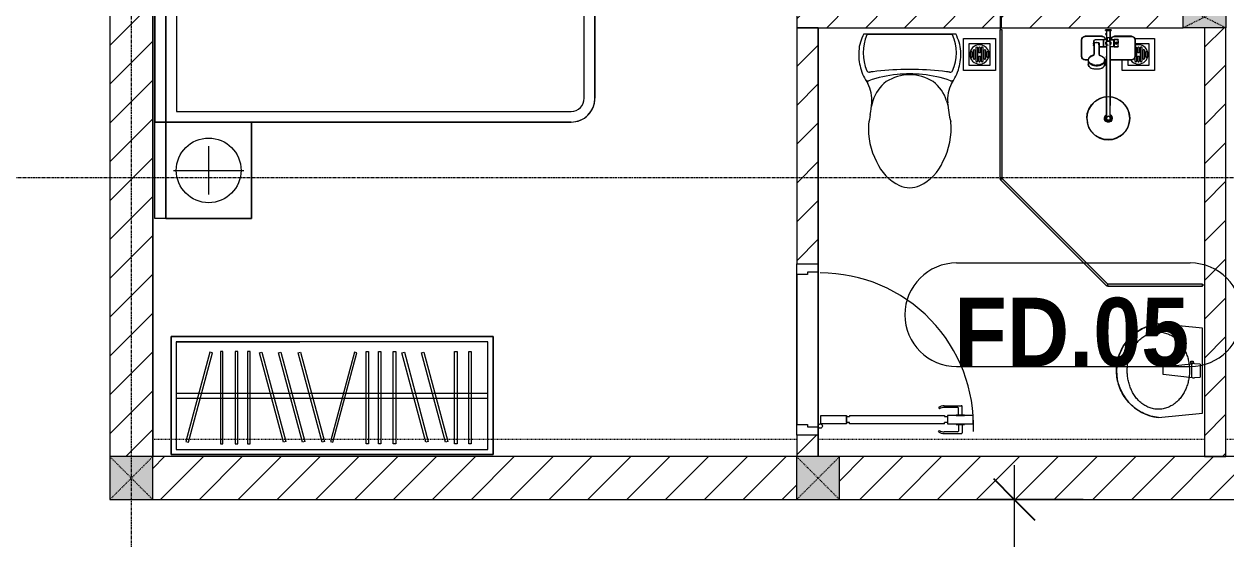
# Model space of a CAD drawing. Header units: millimetres. Extents: x 1591 to 240306, y -15958 to 82755.
# Drawn here: x 94054 to 99654, y 35354 to 37754 of the extents above; entities that cross this region are included whole.
import ezdxf

# ---------------------------------------------------------------- set-up
doc = ezdxf.new("R2010")
doc.units = ezdxf.units.MM
for name, pattern in [('Dash', [6, 3, -3]), ('Dash 1_8_', [6.35, 3.175, -3.175]), ('Grid Line', [22.225, 12.7, -3.175, 3.175, -3.175])]:
    doc.linetypes.add(name, pattern=pattern)
for name, color, linetype, lineweight in [('0-1', 7, 'Continuous', 5), ('A-ANNO-DIMS', 211, 'Continuous', 9), ('A-ANNO-DIMS-160', 211, 'Continuous', 9), ('A-AREA', 32, 'Dash 1_8_', 9), ('A-DETL-GENF-1', 9, 'Continuous', 9), ('A-DOOR-1', 254, 'Continuous', 9), ('A-DOOR-2', 9, 'Continuous', 9), ('A-DOOR-IDEN', 31, 'Continuous', 9), ('A-FLOR-2', 9, 'Continuous', 9), ('A-GLAZ-CURT', 52, 'Continuous', 9), ('A-GLAZ-CURT-1', 254, 'Continuous', 9), ('A-GLAZ-CURT-2', 9, 'Continuous', 9), ('A-WALL-1', 253, 'Continuous', 18), ('A-WALL-2', 9, 'Continuous', 9), ('A-WALL-3', 113, 'Continuous', 18), ('A-WALL-PATT-1', 10, 'Continuous', 9), ('A-WALL-PATT-2', 111, 'Continuous', 9), ('I-FURN-1', 254, 'Continuous', 9), ('M-EQPM-1', 254, 'Continuous', 9), ('P-SANR-FIXT', 6, 'Continuous', 9), ('P-SANR-FIXT-1', 254, 'Continuous', 9), ('S-COLS', 52, 'Continuous', 9), ('S-COLS-3', 254, 'Continuous', 9), ('S-COLS-4', 253, 'Continuous', 18), ('S-COLS-5', 52, 'Continuous', 18), ('S-COLS-HDLN', 52, 'Dash', 9), ('S-COLS-HDLN-1', 9, 'Dash', 9), ('S-GRID-1', 1, 'Grid Line', 9)]:
    doc.layers.add(name, color=color, linetype=linetype, lineweight=lineweight)
doc.styles.add('Arial_B_3', font='arialbd_0.ttf', dxfattribs={"width": 0.9, "height": 320})
doc.styles.add('UTM Avo', font='UTM Avo.ttf', dxfattribs={"width": 0.9, "height": 400})
doc.dimstyles.new('1_Dim_chi_tiet_2_5', dxfattribs={"dimscale": 304.8, "dimtxt": 399.720379, "dimasz": 0.629921, "dimexe": 0.524934, "dimexo": 0.0625, "dimgap": 0.052493, "dimtad": 1, "dimdec": 0, "dimrnd": 5, "dimzin": 0, "dimdsep": 46, "dimtxsty": 'UTM Avo', "dimblk1": 'OBLIQUE', "dimblk2": 'OBLIQUE', "dimsah": 1, "dimcen": 0.09, "dimdle": 0.524934, "dimazin": 0, "dimtfac": 1, "dimtdec": 4, "dimtix": 1, "dimtmove": 0, "dimatfit": 3, "dimfxl": 1.049869, "dimfxlon": 1, "dimtvp": 1, "dimtolj": 1, "dimtzin": 0, "dimarcsym": 2})
pattern_1 = [(45, (0, 0), (-90.50967, 90.50967), [])]
pattern_2 = [(45, (11001.35, 0), (-90.50967, 90.50967), [])]

# ---------------------------------------------------------------- blocks, each defined once
blk = doc.blocks.new('DOOR_CW_01 CANH MO-PANEL KINH - DIG_02-800x2200-CỬA NHÔM KÍNH-V108-TKCS_MB TẦNG 3-4')
at = {"layer": 'A-DETL-GENF-1'}
for p, q in [((-347, -182), (-347, -62)), ((-347, -62), (-307, -62)), ((-307, -62), (-307, -182)), ((-307, -182), (-347, -182)), ((-347, -196), (-341, -196)), ((-347, -638), (-347, -196)), ((-341, -196), (-341, -182)), ((-341, -182), (-313, -182)), ((-313, -182), (-313, -196)), ((-307, -196), (-313, -196)), ((-307, -196), (-307, -638)), ((-383.9, -611.2), (-377.3, -615.8)), ((-270.1, -611.2), (-276.7, -615.8)), ((-392, -637), (-392, -716.5)), ((-384, -699.5), (-384, -637)), ((-347, -638), (-341, -638)), ((-307, -652), (-347, -652)), ((-347, -652), (-347, -772)), ((-341, -652), (-341, -638)), ((-313, -652), (-341, -652)), ((-307, -638), (-313, -638)), ((-313, -638), (-313, -652)), ((-307, -772), (-307, -652)), ((-270, -699.5), (-270, -637)), ((-262, -637), (-262, -716.5)), ((-349, -720.5), (-388, -720.5)), ((-349, -703.5), (-380, -703.5)), ((-349, -692.2), (-349, -731.8)), ((-347, -692.2), (-349, -692.2)), ((-347, -692.2), (-347, -731.8)), ((-307, -692.2), (-307, -731.8)), ((-307, -692.2), (-305, -692.2)), ((-305, -692.2), (-305, -731.8)), ((-305, -703.5), (-274, -703.5)), ((-305, -720.5), (-266, -720.5)), ((-349, -731.8), (-347, -731.8)), ((-347, -772), (-307, -772)), ((-305, -731.8), (-307, -731.8))]:
    blk.add_line(p, q, dxfattribs=at)
blk.add_circle((-357, -60), 10, dxfattribs=at)
for centre, radius, start, end in [((-357, -60), 714, 268, 0), ((-347, -637), 45, 145, 180), ((-347, -637), 37, 145, 180), ((-307, -637), 37, 0, 35), ((-307, -637), 45, 360, 35), ((-388, -716.5), 4, 180, 270), ((-380, -699.5), 4, 180, 270), ((-274, -699.5), 4, 270, 0), ((-266, -716.5), 4, 270, 0)]:
    blk.add_arc(centre, radius, start, end, dxfattribs=at)
at = {"layer": 'A-DOOR-2'}
for p, q in [((-400, -50), (-400, 50)), ((-400, 50), (-350, 50)), ((-350, 50), (-350, 0)), ((350, 0), (350, 50)), ((350, 50), (400, 50)), ((400, 50), (400, -50)), ((-360, -50), (-400, -50)), ((-360, 0), (-360, -50)), ((-350, 0), (-360, 0)), ((-357, -50), (-332, -50)), ((360, 0), (350, 0)), ((360, -50), (360, 0)), ((400, -50), (360, -50))]:
    blk.add_line(p, q, dxfattribs=at)
blk = doc.blocks.new('GIUONG NGU-2TAB-1600x2000 - GIUONG NGU-2TAB-1600x2000-V116-TKCS_MB TẦNG 3-4')
at = {"layer": 'I-FURN-1'}
for p, q in [((569.6, 2050), (1997.1, 2050)), ((1997.1, 2050), (569.6, 2050)), ((1997.1, 2000), (569.6, 2000)), ((2058.2, 100), (2058.2, 1938.9)), ((2108.2, 1938.9), (2108.2, 50)), ((2108.2, 50), (2108.2, 1938.9)), ((2108.2, 50), (2108.2, 450.3)), ((2108.2, 450.3), (2558.2, 450.3)), ((2108.2, 450.3), (2108.2, 50)), ((2558.2, 450.3), (2108.2, 450.3)), ((2558.2, 450.3), (2558.2, 50)), ((2558.2, 50), (2558.2, 450.3)), ((2333.2, 86.8), (2333.2, 413.5)), ((2446.5, 250.2), (2219.8, 250.2)), ((508.5, 100), (2058.2, 100)), ((2108.2, 50), (458.5, 50)), ((458.5, 50), (2108.2, 50)), ((458.5, 50), (2108.2, 50)), ((2108.2, 0), (458.5, 0)), ((458.5, 0), (2108.2, 0)), ((2558.2, 50), (2108.2, 50)), ((2108.2, 50), (2558.2, 50)), ((2108.2, 0), (2108.2, 50)), ((2108.2, 50), (2108.2, 0)), ((2108.2, 50), (2558.2, 50)), ((2558.2, 0), (2108.2, 0)), ((2558.2, 50), (2558.2, 0))]:
    blk.add_line(p, q, dxfattribs=at)
blk.add_circle((2333.2, 250.2), 150.7, dxfattribs=at)
for radius, start in [(111.1, 0), (111.1, 360), (61.1, 360)]:
    blk.add_arc((1997.1, 1938.9), radius, start, 90, dxfattribs=at)
blk = doc.blocks.new('TU QUAN AO-SUITE ROOM_3 - TU QUAN AO-SUITE ROOM_3-901193-TKCS_MB TẦNG 3-4')
at = {"layer": 'I-FURN-1'}
for p, q in [((-550, 1500), (0, 1500)), ((-550, 0), (-550, 1500)), ((0, 1500), (-550, 1500)), ((-550, 1500), (-550, 0)), ((-24, 1476), (-526, 1476)), ((-526, 1476), (-526, 600)), ((-526, 1476), (-526, 24)), ((-287, 576), (-287, 1476)), ((-263, 576), (-263, 1476)), ((-24, 24), (-24, 1476)), ((0, 1500), (0, 0)), ((0, 0), (0, 1500)), ((-480.1, 1386.9), (-480.1, 1398.9)), ((-480.1, 1398.9), (-50.1, 1398.9)), ((-480.1, 1386.9), (-480.1, 1398.9)), ((-50.1, 1386.9), (-480.1, 1386.9)), ((-50.1, 1398.9), (-50.1, 1386.9)), ((-480.1, 1320.5), (-480.1, 1332.5)), ((-480.1, 1332.5), (-50.1, 1332.5)), ((-480.1, 1320.5), (-480.1, 1332.5)), ((-50.1, 1320.5), (-480.1, 1320.5)), ((-478.3, 1178.1), (-61.3, 1289.9)), ((-61.3, 1289.9), (-58.2, 1278.3)), ((-50.1, 1332.5), (-50.1, 1320.5)), ((-58.2, 1278.3), (-475.2, 1166.5)), ((-478.3, 1086.9), (-61.3, 1198.6)), ((-475.2, 1166.5), (-478.3, 1178.1)), ((-58.2, 1187.1), (-475.2, 1075.3)), ((-61.3, 1198.6), (-58.2, 1187.1)), ((-475.2, 1075.3), (-478.3, 1086.9)), ((-480.1, 1035.3), (-480.1, 1047.3)), ((-480.1, 1047.3), (-50.1, 1047.3)), ((-480.1, 1035.3), (-480.1, 1047.3)), ((-50.1, 1035.3), (-480.1, 1035.3)), ((-50.1, 1047.3), (-50.1, 1035.3)), ((-480.1, 965.8), (-480.1, 977.8)), ((-480.1, 977.8), (-50.1, 977.8)), ((-480.1, 965.8), (-480.1, 977.8)), ((-50.1, 965.8), (-480.1, 965.8)), ((-50.1, 977.8), (-50.1, 965.8)), ((-480.1, 908.6), (-480.1, 920.6)), ((-480.1, 920.6), (-50.1, 920.6)), ((-480.1, 908.6), (-480.1, 920.6)), ((-50.1, 908.6), (-480.1, 908.6)), ((-50.1, 920.6), (-50.1, 908.6)), ((-475.2, 865.5), (-478.3, 853.9)), ((-478.3, 853.9), (-61.3, 742.1)), ((-58.2, 753.7), (-475.2, 865.5)), ((-61.3, 742.1), (-58.2, 753.7)), ((-478.3, 603.1), (-61.3, 714.9)), ((-58.2, 703.3), (-475.2, 591.5)), ((-61.3, 714.9), (-58.2, 703.3)), ((-478.3, 511.9), (-61.3, 623.6)), ((-61.3, 623.6), (-58.2, 612.1)), ((-550, 24), (-550, 576)), ((-526, 24), (-526, 600)), ((-475.2, 591.5), (-478.3, 603.1)), ((-58.2, 612.1), (-475.2, 500.3)), ((-287, 24), (-287, 576)), ((-263, 24), (-263, 576)), ((-478.3, 423.1), (-61.3, 534.9)), ((-475.2, 500.3), (-478.3, 511.9)), ((-58.2, 523.3), (-475.2, 411.5)), ((-61.3, 534.9), (-58.2, 523.3)), ((-475.2, 411.5), (-478.3, 423.1)), ((-480.1, 368.4), (-480.1, 356.4)), ((-50.1, 368.4), (-480.1, 368.4)), ((-480.1, 356.4), (-50.1, 356.4)), ((-50.1, 356.4), (-50.1, 368.4)), ((-480.1, 311.2), (-480.1, 299.2)), ((-50.1, 311.2), (-480.1, 311.2)), ((-480.1, 299.2), (-50.1, 299.2)), ((-50.1, 299.2), (-50.1, 311.2)), ((-480.1, 241.7), (-480.1, 229.7)), ((-50.1, 241.7), (-480.1, 241.7)), ((-480.1, 229.7), (-50.1, 229.7)), ((-50.1, 229.7), (-50.1, 241.7)), ((-475.2, 192.7), (-478.3, 181.1)), ((-478.3, 181.1), (-61.3, 69.4)), ((-58.2, 80.9), (-475.2, 192.7)), ((-61.3, 69.4), (-58.2, 80.9)), ((-526, 24), (-24, 24)), ((0, 0), (-550, 0)), ((-550, 0), (0, 0))]:
    blk.add_line(p, q, dxfattribs=at)
blk = doc.blocks.new('TOILET - TOILET-400871-TKCS_MB TẦNG 3-4')
at = {"layer": 'P-SANR-FIXT-1'}
for p, q in [((-171.7, 330.3), (-178.6, 355.5)), ((171.7, 330.3), (178.6, 355.5)), ((214.2, 19), (-214.2, 19)), ((194, 19.9), (-194, 19.9))]:
    blk.add_line(p, q, dxfattribs=at)
for centre, radius, start, end in [((0, 624.4), 111.7, 64.7718, 115.2282), ((45.1, 528.6), 217.6, 115.2282, 156.7784), ((-45.1, 528.6), 217.6, 23.2216, 64.7718), ((137.1, 461.2), 329.8, 152.3122, 185.6513), ((-137.1, 461.2), 329.8, 356.3165, 27.6878), ((-719.2, 297.5), 544.3, 4.5441, 13.9464), ((719.2, 297.5), 544.3, 169.7121, 175.4559), ((-1948.3, 805.1), 2171.2, 349.1051, 350.319), ((-343.5, 327.4), 167.3, 332.62, 4.5441), ((343.5, 327.4), 167.3, 175.4559, 207.38), ((-0.4, 384), 179.5, 197.4036, 232.5964), ((0.4, 384), 179.5, 307.4036, 342.5964), ((-4, 115.7), 233.6, 144.7853, 164.7039), ((-195, 224.1), 13.8, 71.0073, 129.3276), ((0.6, 792.1), 586.9, 251.0073, 264.1678), ((0, 416), 206.1, 237.9268, 270), ((0, 416), 206.1, 270, 302.0732), ((-0.6, 792.1), 586.9, 275.8322, 288.9927), ((195, 224.1), 13.8, 50.6724, 108.9927), ((4, 115.7), 233.6, 15.2961, 35.2147), ((1.9, 114.1), 239.7, 164.7039, 183.5487), ((-9.8, 107.2), 207.3, 156.2862, 203.7138), ((-189.1, 185.5), 11.7, 82.4212, 154.5895), ((178.9, 2951.3), 2778.4, 262.4212, 262.7649), ((-14.3, 1400.4), 1215.6, 262.593, 269.6026), ((0, 786.7), 581.5, 264.1678, 275.8322), ((0, 3462.8), 3278, 269.6026, 270.3974), ((14.3, 1400.4), 1215.6, 270.3974, 277.407), ((-178.9, 2951.3), 2778.4, 277.2351, 277.5788), ((189.1, 185.5), 11.7, 25.4105, 97.5788), ((9.8, 107.2), 207.3, 336.2862, 23.7138), ((-1.9, 114.1), 239.7, 356.4513, 15.2961), ((-46.1, 111.1), 191.6, 183.5487, 208.7191), ((46.1, 111.1), 191.6, 331.2809, 356.4513), ((-193.7, 26.4), 6.48, 203.7138, 267.6832), ((193.7, 26.4), 6.48, 272.3168, 336.2862)]:
    blk.add_arc(centre, radius, start, end, dxfattribs=at)
blk = doc.blocks.new('bonruatreo - Chậu rửa-V112-TKCS_MB TẦNG 3-4')
at = {"layer": 'P-SANR-FIXT-1'}
for p, q in [((198.4, 0), (-198.4, 0)), ((165, 0), (-165, 0)), ((218.6, -205), (198.4, 0)), ((-198.4, 0), (-218.6, -205)), ((-44.7, -42.8), (-35.6, -42.8)), ((-44.7, -54.2), (-44.7, -42.8)), ((-35.6, -54.2), (-44.7, -54.2)), ((-35.6, -42.8), (-35.6, -44.2)), ((-35.6, -44.2), (-33.1, -44.2)), ((-35.6, -44.2), (-35.6, -52.9)), ((-35.6, -52.9), (-35.6, -54.2)), ((-32.2, -52.9), (-35.6, -52.9)), ((-32.2, -52.9), (-33.1, -44.2)), ((-33, -37.3), (-31.4, -12.2)), ((32.7, -48.5), (-32.7, -48.5)), ((-18.5, -182.5), (-32.2, -52.9)), ((-30.2, -11), (30.2, -11)), ((33, -45.4), (18.5, -182.5)), ((31.4, -12.2), (33, -37.3)), ((18.5, -182.5), (-18.5, -182.5))]:
    blk.add_line(p, q, dxfattribs=at)
at = {"layer": 'P-SANR-FIXT-1', "flags": 128}
blk.add_lwpolyline([(218.6, -205), (217.4, -213.7), (215.9, -222.4), (214, -231), (211.8, -239.5), (209.3, -247.9), (206.4, -256.2), (203.2, -264.4), (199.6, -272.5), (195.8, -280.4), (191.6, -288.1), (187.1, -295.7), (182.3, -303.1), (177.3, -310.3), (171.9, -317.3), (166.3, -324.1), (160.4, -330.6), (154.2, -336.9), (147.8, -342.9), (141.2, -348.7), (134.3, -354.2), (127.3, -359.4), (120, -364.4), (112.5, -369), (104.9, -373.4), (97.1, -377.4), (89.1, -381.2), (81, -384.6), (72.7, -387.6), (64.4, -390.4), (55.9, -392.8), (47.3, -394.8), (38.7, -396.6), (30, -397.9), (21.3, -399), (12.5, -399.6), (3.7, -400), (-5.1, -399.9), (-13.9, -399.6), (-22.6, -398.8), (-31.4, -397.8), (-40.1, -396.3), (-48.7, -394.5), (-57.2, -392.4), (-65.7, -390), (-74, -387.2), (-82.2, -384.1), (-90.3, -380.6), (-98.3, -376.8), (-106.1, -372.7), (-113.7, -368.3), (-121.1, -363.6), (-128.4, -358.7), (-135.4, -353.4), (-142.2, -347.8), (-148.8, -342), (-155.2, -335.9), (-161.3, -329.6), (-167.2, -323), (-172.8, -316.2), (-178.1, -309.2), (-183.1, -302), (-187.8, -294.6), (-192.2, -287), (-196.4, -279.2), (-200.2, -271.3), (-203.7, -263.2), (-206.8, -255), (-209.7, -246.6), (-212.2, -238.2), (-214.3, -229.7), (-216.1, -221.1), (-217.6, -212.4), (-218.6, -205)], dxfattribs=at)
at = {"layer": 'P-SANR-FIXT-1'}
for centre, radius, start, end in [((5.5, -41.4), 38.7, 173.966, 184.1457), ((-30.1, -12.3), 1.3, 91.2278, 176.4003), ((30.1, -12.3), 1.3, 3.5997, 88.7722), ((-5.5, -41.4), 38.7, 353.966, 6.034), ((0, -180), 220, 186.525, 353.475)]:
    blk.add_arc(centre, radius, start, end, dxfattribs=at)
for points in [[(-180, -205), (-180, -197.6), (-178.6, -182.7), (-172.4, -161.2), (-162.5, -141.1), (-149.4, -123), (-133.8, -107), (-116.1, -93.4), (-96.9, -82.1), (-76.5, -73.2), (-55.2, -66.5), (-33.3, -62.1), (-11.2, -59.9), (11.1, -59.9), (33.3, -62.1), (55.2, -66.5), (76.5, -73.2), (96.9, -82.1), (116.1, -93.4), (133.8, -107.1), (149.5, -123), (162.5, -141.2), (172.4, -161.2), (178.6, -182.7), (180, -197.6), (180, -205)], [(180, -205), (180, -212.4), (178.6, -227.3), (172.4, -248.8), (162.5, -268.8), (149.5, -287), (133.8, -302.9), (116.1, -316.6), (96.9, -327.9), (76.5, -336.8), (55.2, -343.5), (33.3, -347.9), (11.1, -350.1), (-11.2, -350.1), (-33.3, -347.9), (-55.2, -343.5), (-76.5, -336.8), (-96.9, -327.9), (-116.1, -316.6), (-133.8, -303), (-149.4, -287), (-162.5, -268.9), (-172.4, -248.8), (-178.6, -227.3), (-180, -212.4), (-180, -205)]]:
    blk.add_open_spline(points, degree=3, dxfattribs=at)
blk = doc.blocks.new('93925000_0001 - 93925000_top_dwg_93925000_T-348115-TKCS_MB TẦNG 3-4')
at = {"layer": 'P-SANR-FIXT'}
for p, q in [((-125, -47.4), (-125, -123.4)), ((-29.3, -30.4), (-108, -30.4)), ((-46.3, -78.4), (-46.3, -46.7)), ((-27.2, -47.1), (-26.1, -47.1)), ((21.5, -45.9), (60.6, -46.7)), ((29.3, -30.4), (108, -30.4)), ((125, -47.4), (125, -123.4)), ((-27.2, -77.9), (-26.1, -77.9)), ((-9, -412.5), (-9, -62.5)), ((9, -62.5), (9, -412.5)), ((43, -78.7), (21.5, -79.2)), ((43, -64.7), (43, -117.7)), ((65.8, -117.7), (65.8, -64.7)), ((-108, -140.4), (-9, -140.4)), ((9, -140.4), (16.1, -140.4)), ((15.4, -159.1), (15.8, -143.3)), ((42.7, -117.9), (42.7, -117.9)), ((43.2, -117.6), (43.2, -117.5)), ((65.6, -117.5), (65.6, -117.6)), ((66.1, -117.9), (66.1, -117.9)), ((108, -140.4), (92.7, -140.4)), ((93, -143.3), (93.4, -159.1))]:
    blk.add_line(p, q, dxfattribs=at)
at = {"layer": 'P-SANR-FIXT', "flags": 128}
for points in [[(-45.8, -46.1), (-27.2, -46.1), (-27.2, -78.9), (-45.8, -78.9)], [(-26.1, -46), (-26.1, -78.9), (-9, -79)], [(21.5, -47.4), (21.5, -79.1), (9, -79)]]:
    blk.add_lwpolyline(points, dxfattribs=at)
at = {"layer": 'P-SANR-FIXT'}
for centre, radius in [((-36.5, -62.5), 3.95), ((0, -412.5), 100)]:
    blk.add_circle(centre, radius, dxfattribs=at)
for centre, radius, start, end in [((-108, -47.4), 17, 90, 180), ((-45.8, -46.6), 0.5, 90, 180), ((-29.3, -47.4), 17, 4.7626, 90), ((0, -62.5), 12, 318.5904, 221.4096), ((0, -62.5), 9, 90, 180.0008), ((0, -62.5), 9, 360, 90), ((29.3, -47.4), 17, 90, 175.2374), ((59.7, -57.1), 10.5, 38.6491, 85.492), ((108, -47.4), 17, 360, 90), ((-45.8, -78.4), 0.5, 180, 270), ((45.7, -61.8), 2.59, 155.1929, 175.7071), ((45.9, -61.8), 2.75, 130.8294, 155.1929), ((46.1, -62.1), 3.08, 110.5459, 130.8294), ((54.4, -334.8), 275.9, 88.2683, 91.7343), ((-11.1, -67.1), 76.9, 1.7693, 4.1075), ((65.2, -72.4), 3.46, 323.2522, 79.3541), ((-108, -123.4), 17, 180, 270), ((32.7, -159), 17.3, 181.3198, 222.2619), ((32.6, -143.6), 16.9, 172.414, 179.1297), ((33.7, -143.7), 17.9, 164.9525, 172.4168), ((35.2, -144.2), 19.5, 157.9614, 164.9563), ((37.1, -144.9), 21.6, 151.4775, 157.9654), ((39.3, -146.1), 24, 145.4892, 151.4815), ((41.5, -147.6), 26.8, 139.9517, 145.4927), ((43.6, -149.4), 29.5, 134.7867, 139.9744), ((46.2, -152), 33.2, 130.0223, 134.7808), ((47.7, -153.8), 35.5, 125.4414, 130.0144), ((49.9, -156.8), 39.2, 121.1773, 125.4365), ((50.6, -157.9), 40.5, 119.697, 121.1761), ((51, -158.7), 41.5, 117.0276, 119.7085), ((52.2, -161.1), 44.1, 113.3199, 117.0258), ((51.7, -159.9), 42.8, 109.7779, 113.2977), ((52.5, -162.2), 45.2, 106.1472, 109.7766), ((53.2, -164.5), 47.7, 103.9355, 106.1665), ((39.1, -108.2), 10.4, 284.3956, 285.5116), ((40.8, -114.2), 4.19, 285.5116, 289.9665), ((40.2, -112.5), 6, 289.9665, 292.7061), ((41.4, -115.3), 2.96, 292.7061, 296.5405), ((41.3, -115.1), 3.16, 296.9591, 300.8286), ((41.8, -115.8), 2.26, 300.8286, 305.287), ((42.1, -116.4), 1.64, 305.287, 309.9326), ((42.6, -116.9), 0.906, 309.9326, 315.24), ((66.5, -116.6), 1.39, 229.6335, 235.1234), ((66.3, -116.8), 1.08, 225.1702, 229.6335), ((67.3, -115.4), 2.79, 235.1234, 238.7439), ((67.2, -115.6), 2.6, 238.7439, 243.4573), ((67.8, -114.4), 3.89, 243.9189, 246.8313), ((68.1, -113.8), 4.52, 246.843, 250.4792), ((68.3, -113.2), 5.24, 250.478, 254.0406), ((68.5, -112.7), 5.75, 254.0357, 256.0561), ((55.4, -165.2), 48.4, 73.8659, 76.0481), ((56.2, -162.4), 45.5, 70.241, 73.86), ((57.4, -159.2), 42.1, 66.6693, 70.2637), ((56.5, -161.3), 44.3, 62.9815, 66.6728), ((58, -158.4), 41.1, 60.2783, 62.9855), ((57.7, -158.9), 41.7, 58.8444, 60.2824), ((59.2, -156.4), 38.7, 54.5377, 58.8482), ((60.9, -154), 35.8, 50.0034, 54.5405), ((62.8, -151.7), 32.8, 45.1921, 50.0042), ((65, -149.6), 29.8, 40.0487, 45.1896), ((87.6, -128.4), 1.5, 180, 187.5386), ((87.6, -128.4), 1.5, 258.6057, 270), ((67.2, -147.7), 26.8, 34.5125, 40.0422), ((76, -159), 17.4, 317.3098, 358.6393), ((69.4, -146.2), 24.2, 28.5363, 34.4919), ((73.8, -143.9), 19.2, 21.6374, 28.9183), ((71.2, -145), 22.1, 15.4436, 21.6374), ((76.8, -143.4), 16.2, 7.1859, 15.4436), ((73.9, -143.8), 19.1, 1.2699, 7.1859), ((108, -123.4), 17, 270, 360), ((54.2, -123), 60.6, 259.1395, 270.1494), ((54.2, -119.5), 64.1, 270.1494, 280.3637), ((0, -412.5), 18, 120.2491, 59.7509), ((0, -412.5), 12.2, 137.7946, 42.2054), ((0, -412.5), 9, 180, 0)]:
    blk.add_arc(centre, radius, start, end, dxfattribs=at)
for points, degree in [([(-12.9, 0), (-12.9, -1.5), (-12.9, -3)], 2), ([(12.9, 0), (0, 0), (-12.8, 0)], 2), ([(12.8, 0), (12.9, 0), (12.9, 0)], 2), ([(12.9, 0), (12.9, -1.5), (12.9, -3)], 2), ([(-5, -46), (-15.5, -46), (-26.1, -46)], 2), ([(-12.9, -3), (0, -3), (12.8, -3)], 2), ([(-12.8, -3), (-12.9, -3), (-12.9, -3)], 2), ([(-8.5, -3.8), (-8.5, -20.9), (-8.5, -38)], 2), ([(-8.5, -38), (0, -38), (8.5, -38)], 2), ([(-5, -38), (-5, -44.8), (-5, -51.6)], 2), ([(5, -38), (5, -44.8), (5, -51.6)], 2), ([(5, -46), (13.3, -46), (21.5, -46)], 2), ([(8.5, -3.8), (8.5, -20.9), (8.5, -38)], 2), ([(43.2, -61.6), (43.1, -62.2), (43.3, -62.8), (43, -63.5), (43, -64.1), (43, -64.7)], 5), ([(46.1, -59), (45.8, -59), (45.6, -59), (45.4, -59.1), (45.2, -59.1), (45, -59.2)], 5), ([(65.6, -61.6), (65.6, -60.8), (65.5, -60), (64.3, -59), (63.5, -59), (62.7, -59)], 5), ([(42.8, -182.5), (33, -180.6), (24.7, -176.4), (19.9, -170.7)], 3), ([(88.8, -170.8), (83.9, -176.5), (75.6, -180.7), (65.8, -182.5)], 3)]:
    blk.add_open_spline(points, degree=degree, dxfattribs=at)
for points, weights in [([(-9.3, -3), (-8.5, -3), (-8.5, -3.8)], [1, 0.707106775639, 1]), ([(9.3, -3), (8.5, -3), (8.5, -3.8)], [1, 0.707106765177, 1]), ([(21.5, -45.9), (21.5, -45.7), (21.5, -47.4)], [0.874147445041, 0.908470869121, 1]), ([(67.9, -74.4), (66.9, -75.7), (65.8, -76.4)], [1, 0.991614392871, 1]), ([(54.4, -167.3), (15.8, -167.3), (15.8, -143.6)], [1, 0.707106781187, 1]), ([(93, -143.6), (93, -167.3), (54.4, -167.3)], [1, 0.707106781187, 1])]:
    blk.add_rational_spline(points, weights, degree=2, dxfattribs=at)
blk.add_open_spline([(68, -50.6), (68.4, -51.1), (68.6, -51.7), (68.7, -53.5), (68.2, -54.7), (66.1, -57), (64.6, -58.1), (62.7, -59)], degree=3, knots=[0.3623591, 0.3623591, 0.3623591, 0.3623591, 0.4991435, 0.4991435, 0.7494159, 0.7494159, 0.9564651, 0.9564651, 0.9564651, 0.9564651], dxfattribs=at)
blk = doc.blocks.new('93925000_0001 - 93925000_top_dwg-348114-TKCS_MB TẦNG 3-4')
blk.add_blockref('93925000_0001 - 93925000_top_dwg_93925000_T-348115-TKCS_MB TẦNG 3-4', (0, 0))
blk = doc.blocks.new('93925000_0001 - 93925000_3D_low_dwg-348120-TKCS_MB TẦNG 3-4')
at = {"layer": 'P-SANR-FIXT'}
for p, q in [((-13, 0.4), (-12.1, 0.4)), ((-13, 0.4), (-11.6, 0.4)), ((-13, -2.4), (-13, 0.4)), ((-12.1, 0.4), (-9.1, 0.4)), ((-8, 0.4), (-11.6, 0.4)), ((-9.1, 0.4), (-5, 0.4)), ((-5, 0.4), (-8, 0.4)), ((-5, 0.4), (0, 0.4)), ((0, 0.4), (5.1, 0.4)), ((5.1, 0.4), (9, 0.4)), ((8.2, 0.4), (5.1, 0.4)), ((11.6, 0.4), (8.2, 0.4)), ((9, 0.4), (12, 0.4)), ((13, 0.4), (11.6, 0.4)), ((12, 0.4), (13, 0.4)), ((13, -2.4), (13, 0.4)), ((-125, -47), (-120, -35)), ((-120, -35), (-125, -47)), ((-125, -123), (-125, -47)), ((-125, -47), (-125, -123)), ((-120, -35), (-108, -30)), ((-108, -30), (-120, -35)), ((-108, -30), (-29.2, -30)), ((-29.2, -30), (-108, -30)), ((-46.3, -45.7), (-27.2, -45.6)), ((-46.3, -46.9), (-46.3, -45.7)), ((-46.3, -45.7), (-46.3, -46.9)), ((-46.3, -50.5), (-46.3, -46.9)), ((-46.3, -50.5), (-46.3, -56.1)), ((-29.2, -30), (-17.2, -35)), ((-17.2, -35), (-29.2, -30)), ((-27.2, -46.8), (-27.2, -45.6)), ((-27.2, -46.8), (-27.2, -50.4)), ((-27.2, -56), (-27.2, -50.4)), ((-26.1, -46.8), (-26.1, -45.6)), ((-8.5, -45.6), (-26.1, -45.6)), ((-26.1, -46.8), (-26.1, -50.4)), ((-26.1, -56), (-26.1, -50.4)), ((-17.2, -35), (-12.8, -45.6)), ((-12.8, -45.6), (-17.2, -35)), ((-13, -2.4), (-13, 0)), ((-12.1, -2.4), (-13, -2.4)), ((-13, -2.4), (-11.6, -2.4)), ((-12.1, -2.4), (-13, -2.4)), ((-13, -2.4), (-11.6, -2.4)), ((-9.1, -2.4), (-12.1, -2.4)), ((-9.1, -2.4), (-12.1, -2.4)), ((-11.6, -2.4), (-8.5, -2.4)), ((-11.6, -2.4), (-8.9, -2.4)), ((-8.5, -53.6), (-11.2, -57.7)), ((-8.5, -53.6), (-11.2, -57.7)), ((-11.1, -20.1), (-8.9, -14.6)), ((-8.9, -25.2), (-11.1, -20.1)), ((-5, -2.4), (-9.1, -2.4)), ((-5.4, -54.9), (-9, -62.1)), ((-8.9, -45.6), (-8.9, -2.4)), ((-6.1, -2.4), (-8.5, -2.4)), ((-8.5, -53.6), (-8.5, -2.4)), ((-4.4, -50.9), (-8.5, -53.6)), ((-4.4, -50.9), (-8.5, -53.6)), ((0, -53.1), (-5.4, -54.9)), ((0, -2.4), (-5, -2.4)), ((-4.6, -51), (-4.4, -50.9)), ((0, -50.1), (-4.4, -50.9)), ((5.1, -2.4), (0, -2.4)), ((4.4, -50.9), (0, -50.1)), ((2.5, -54.1), (0, -53.1)), ((4.4, -50.9), (4.6, -51)), ((4.4, -50.9), (8.5, -53.6)), ((4.4, -50.9), (8.5, -53.6)), ((5.1, -2.4), (9, -2.4)), ((6.1, -2.4), (8.5, -2.4)), ((9, -62.1), (6.4, -55.7)), ((11.6, -2.4), (8.5, -2.4)), ((8.5, -2.4), (8.5, -53.6)), ((21.5, -45.6), (8.5, -45.6)), ((11.1, -57.5), (8.5, -53.6)), ((11.2, -57.7), (8.5, -53.6)), ((11.2, -57.7), (8.5, -53.6)), ((8.9, -2.4), (8.9, -45.6)), ((11.6, -2.4), (8.9, -2.4)), ((11.1, -20.1), (8.9, -15)), ((8.9, -25.6), (11.1, -20.1)), ((9, -2.4), (12, -2.4)), ((9, -2.4), (12, -2.4)), ((13, -2.4), (11.6, -2.4)), ((13, -2.4), (11.6, -2.4)), ((12, -2.4), (13, -2.4)), ((12, -2.4), (13, -2.4)), ((17.2, -35), (12.8, -45.6)), ((12.8, -45.6), (17.2, -35)), ((13, -2.4), (13, 0)), ((17.2, -35), (29.2, -30)), ((17.2, -35), (29.2, -30)), ((21.5, -45.6), (60.6, -46.1)), ((21.5, -46.8), (21.5, -45.6)), ((21.5, -46.8), (21.5, -50.4)), ((21.5, -56), (21.5, -50.4)), ((29.2, -30), (108, -30)), ((108, -30), (29.2, -30)), ((60.6, -46.1), (66.7, -50.3)), ((66.7, -50.3), (69.5, -62.1)), ((108, -30), (120, -35)), ((120, -35), (108, -30)), ((120, -35), (125, -47)), ((125, -47), (120, -35)), ((125, -47), (125, -123)), ((125, -123), (125, -47)), ((-46.3, -56.1), (-46.3, -62.1)), ((-46.3, -68.1), (-46.3, -62.1)), ((-46.3, -73.7), (-46.3, -68.1)), ((-46.3, -77.3), (-46.3, -73.7)), ((-46.3, -78.5), (-46.3, -77.3)), ((-46.3, -78.5), (-46.3, -77.3)), ((-46.3, -78.5), (-27.2, -78.6)), ((-40.5, -62.1), (-39.4, -59.4)), ((-40.5, -62.1), (-39.3, -64.9)), ((-36.6, -58.1), (-39.4, -59.4)), ((-36.5, -66.1), (-39.3, -64.9)), ((-36.6, -58.1), (-33.6, -59.3)), ((-33.6, -64.8), (-36.5, -66.1)), ((-33.6, -59.3), (-32.5, -62.1)), ((-33.6, -64.8), (-32.5, -62.1)), ((-27.2, -62.1), (-27.2, -56)), ((-27.2, -68.2), (-27.2, -62.1)), ((-27.2, -73.8), (-27.2, -68.2)), ((-27.2, -77.4), (-27.2, -73.8)), ((-27.2, -78.6), (-27.2, -77.4)), ((-26.1, -62.1), (-26.1, -56)), ((-26.1, -68.2), (-26.1, -62.1)), ((-26.1, -73.8), (-26.1, -68.2)), ((-26.1, -77.4), (-26.1, -73.8)), ((-26.1, -78.6), (-26.1, -77.4)), ((-26.1, -78.6), (-9, -78.6)), ((-11.1, -57.5), (-12, -62.1)), ((-11.2, -57.7), (-12, -62.1)), ((-12, -62.1), (-11.2, -66.5)), ((-12, -62.1), (-11.2, -66.5)), ((-11.1, -57.5), (-11.2, -57.7)), ((-11.1, -66.7), (-11.2, -66.5)), ((-11.2, -66.5), (-9, -69.8)), ((-11.1, -66.7), (-9, -69.9)), ((-9, -62.1), (-9, -66.3)), ((-9, -79.5), (-9, -66.3)), ((-9, -79.5), (-9, -94.5)), ((-9, -94.5), (-9, -122.1)), ((6.4, -68.5), (0, -71.1)), ((9, -62.1), (7.9, -59.4)), ((9, -62.1), (9, -66.5)), ((9, -79.6), (9, -66.5)), ((9, -69.8), (11.2, -66.5)), ((9, -69.8), (11.2, -66.5)), ((9, -69.8), (11.1, -66.7)), ((9, -78.6), (21.5, -78.6)), ((9, -79.6), (9, -94.6)), ((9, -94.6), (9, -122.1)), ((11.1, -57.5), (11.2, -57.7)), ((11.1, -66.7), (12, -62.1)), ((11.1, -66.7), (11.2, -66.5)), ((12, -62.1), (11.2, -57.7)), ((12, -62.1), (11.2, -57.7)), ((11.2, -66.5), (12, -62.1)), ((21.5, -62.1), (21.5, -56)), ((21.5, -68.2), (21.5, -62.1)), ((21.5, -73.8), (21.5, -68.2)), ((21.5, -77.4), (21.5, -73.8)), ((21.5, -78.6), (21.5, -77.4)), ((21.5, -78.6), (44.3, -78.3)), ((43.3, -68.3), (43.8, -62.2)), ((43.3, -68.3), (44.3, -66.3)), ((44.3, -70.3), (43.3, -68.3)), ((44.3, -58.6), (44.2, -112.9)), ((65.4, -58.6), (44.3, -58.6)), ((52.7, -58.6), (54.8, -57.9)), ((54.8, -57.9), (56.9, -58.6)), ((65.4, -58.6), (65.4, -112.9)), ((66.3, -68.3), (65.4, -66.3)), ((65.4, -70.2), (66.3, -68.3)), ((66.3, -68.3), (65.5, -58.6)), ((66.7, -73.9), (69.5, -62.1)), ((-120, -135), (-125, -123)), ((-125, -123), (-120, -135)), ((-108, -140), (-120, -135)), ((-120, -135), (-108, -140)), ((-8.8, -140), (-108, -140)), ((-108, -140), (-8.8, -140)), ((-9, -122.1), (-9, -352.1)), ((16.1, -140), (8.8, -140)), ((8.8, -140), (16.1, -140)), ((9, -352.1), (9, -122.1)), ((16, -140.4), (19, -131.1)), ((16, -140.4), (16, -160.1)), ((19.3, -150.1), (16, -140.4)), ((16, -160.1), (18.8, -169)), ((19.3, -169.7), (16, -160.1)), ((27.2, -123.6), (19, -131.1)), ((27.5, -157.3), (19.3, -150.1)), ((42.7, -116.4), (27.2, -123.6)), ((27.5, -157.3), (39.8, -162.4)), ((39.8, -162.4), (54.8, -164.2)), ((44.2, -112.9), (42.7, -116.4)), ((70.6, -162.2), (54.8, -164.2)), ((65.4, -112.9), (67, -116.4)), ((67, -116.4), (82.2, -123.4)), ((70.6, -162.2), (82.5, -157.2)), ((82.2, -123.4), (90.4, -130.7)), ((90.7, -149.6), (82.5, -157.2)), ((90.4, -130.7), (93.7, -140.4)), ((90.7, -149.6), (93.7, -140.4)), ((93.7, -160.1), (90.7, -169.3)), ((108, -140), (93.6, -140)), ((93.6, -140), (108, -140)), ((93.7, -140.4), (93.7, -160.1)), ((108, -140), (120, -135)), ((108, -140), (120, -135)), ((125, -123), (120, -135)), ((120, -135), (125, -123)), ((25.5, -175.3), (19.3, -169.7)), ((39.8, -182), (27.5, -177)), ((39.6, -182), (54.8, -183.9)), ((39.8, -182), (54.8, -183.9)), ((54.8, -183.9), (70.6, -181.9)), ((54.8, -183.9), (69.3, -182.2)), ((82.5, -176.8), (70.6, -181.9)), ((82.2, -177), (79.6, -178.1)), ((90.7, -169.3), (82.5, -176.8)), ((90.6, -169.4), (88.2, -171.6)), ((-61.8, -333.3), (-77.7, -348.9)), ((-42.5, -321.4), (-61.8, -333.3)), ((-21.4, -314.2), (-42.5, -321.4)), ((-9, -312.8), (-21.4, -314.2)), ((22.5, -314.4), (9, -312.9)), ((43, -321.6), (22.5, -314.4)), ((61.9, -333.3), (43, -321.6)), ((78.8, -350.3), (61.9, -333.3)), ((-97.3, -388.9), (-100, -411.9)), ((-89.8, -367.9), (-97.3, -388.9)), ((-77.7, -348.9), (-89.8, -367.9)), ((-9, -374.4), (-9, -352.1)), ((-9, -394.7), (-9, -374.4)), ((9, -374.3), (9, -352.1)), ((9, -394.5), (9, -374.3)), ((90.5, -369.3), (78.8, -350.3)), ((97.6, -390.1), (90.5, -369.3)), ((100, -411.9), (97.6, -390.1)), ((-100, -411.9), (-97.6, -433.8)), ((-97.6, -433.8), (-90.5, -454.4)), ((-16.7, -404), (-18.5, -411.9)), ((-18.5, -411.9), (-18.5, -411.9)), ((-18.5, -411.9), (-16.5, -420.1)), ((-11.8, -397.7), (-16.7, -404)), ((-16.5, -420.1), (-11.3, -426.5)), ((-12, -411.9), (-9, -404.4)), ((-8.3, -420.6), (-12, -411.9)), ((-9, -396.3), (-11.8, -397.7)), ((-11.3, -426.5), (-3.9, -430)), ((-9, -394.7), (-9, -407.6)), ((-5.4, -404.7), (-9, -411.9)), ((-9, -407.6), (-9, -411.9)), ((-9, -411.9), (-9, -411.9)), ((0, -423.9), (-8.3, -420.6)), ((-5.4, -404.7), (-6.3, -405.5)), ((-5.4, -419.1), (-6.2, -418.4)), ((-5.4, -404.7), (0, -402.9)), ((0, -420.9), (-5.4, -419.1)), ((0, -420.9), (-5.4, -419.1)), ((-3.9, -430), (4.1, -429.9)), ((5.4, -404.7), (0, -402.9)), ((5.4, -419.1), (0, -420.9)), ((5.4, -419.1), (0, -420.9)), ((8.7, -420.2), (0, -423.9)), ((4.1, -429.9), (11.7, -426.2)), ((9, -411.9), (5.4, -404.7)), ((5.4, -404.7), (6.2, -405.4)), ((5.4, -419.1), (9, -411.6)), ((5.4, -419.1), (9, -411.9)), ((6.2, -418.4), (5.4, -419.1)), ((8.7, -420.2), (12, -411.9)), ((9, -394.5), (9, -407.4)), ((11.7, -397.6), (9, -396.3)), ((12, -411.9), (9, -404.9)), ((9, -411.9), (9, -407.4)), ((9, -411.6), (9, -411.9)), ((11.7, -397.6), (16.7, -403.7)), ((11.7, -397.6), (16.7, -403.7)), ((16.5, -420.1), (11.7, -426.2)), ((18.5, -411.9), (16.5, -420.1)), ((16.7, -403.7), (18.5, -411.9)), ((16.7, -403.7), (18.5, -411.9)), ((18.5, -411.9), (18.5, -411.9)), ((89.8, -455.8), (97.5, -433.9)), ((100, -411.9), (97.5, -433.9)), ((-90.5, -454.4), (-78.4, -473.9)), ((-78.4, -473.9), (-62.2, -490.2)), ((-62.2, -490.2), (-43.5, -501.9)), ((-43.5, -501.9), (-22.2, -509.4)), ((22.1, -509.4), (42.9, -502.2)), ((42.9, -502.2), (61.9, -490.4)), ((61.9, -490.4), (78, -474.5)), ((78, -474.5), (89.8, -455.8)), ((-22.2, -509.4), (-0.1, -511.9)), ((-0.1, -511.9), (22.1, -509.4))]:
    blk.add_line(p, q, dxfattribs=at)
blk = doc.blocks.new('93925000_0001 - FMM 93925000-401075-TKCS_MB TẦNG 3-4')
at = {"extrusion": (0, 0, -1), "zscale": -1, "rotation": 180}
for name in ['93925000_0001 - 93925000_top_dwg-348114-TKCS_MB TẦNG 3-4', '93925000_0001 - 93925000_3D_low_dwg-348120-TKCS_MB TẦNG 3-4']:
    blk.add_blockref(name, (0, 0), dxfattribs=at)
blk = doc.blocks.new('THU NUOC - THU NUOC-V145-TKCS_MB TẦNG 3-4')
at = {"layer": 'M-EQPM-1'}
for p, q in [((-66.3, -70.6), (-66.3, 79.4)), ((-66.3, 79.4), (-16.7, 79.4)), ((-16.7, 54.4), (-41.3, 54.4)), ((-41.3, 54.4), (-41.3, -45.6)), ((-23.3, 19.6), (40.9, 19.6)), ((40.9, 13.6), (-23.3, 13.6)), ((-23.3, 7.2), (0.7, 7.2)), ((0.7, 1.2), (-23.3, 1.2)), ((0.7, 7.2), (0.7, 1.2)), ((16.7, 1.2), (16.7, 7.2)), ((16.7, 7.2), (40.9, 7.2)), ((40.9, 1.2), (16.7, 1.2)), ((58.7, -45.6), (58.7, 19.9)), ((83.7, 22.9), (83.7, -70.6)), ((-41.3, -45.6), (58.7, -45.6)), ((-23.3, -4.8), (40.9, -4.8)), ((40.9, -10.8), (-23.3, -10.8)), ((-11, -17.3), (28.5, -17.3)), ((28.5, -23.3), (-11, -23.3)), ((-1.1, -29.6), (18.5, -29.6)), ((18.5, -35.6), (-1.1, -35.6)), ((83.7, -70.6), (-66.3, -70.6))]:
    blk.add_line(p, q, dxfattribs=at)
for centre, radius, start, end in [((8.7, 4.4), 45, 124.7193, 180), ((8.7, 4.4), 45, 124.7193, 180), ((8.7, 4.4), 45, 180, 0), ((8.7, 4.4), 45, 180, 360), ((-23.3, 16.6), 3, 90, 270), ((-23.3, 4.2), 3, 90, 270), ((-11, 29.1), 3, 165, 240), ((40.9, 16.6), 3, 270, 90), ((40.9, 4.2), 3, 270, 90), ((8.7, 4.4), 45, 0, 20.2407), ((8.7, 4.4), 45, 360, 20.2407), ((-23.3, -7.8), 3, 90, 270), ((-11, -20.3), 3, 90, 270), ((-1.1, -32.6), 3, 90, 270), ((18.5, -32.6), 3, 270, 90), ((28.5, -20.3), 3, 270, 90), ((40.9, -7.8), 3, 270, 90)]:
    blk.add_arc(centre, radius, start, end, dxfattribs=at)
blk = doc.blocks.new('THU NUOC - THU NUOC-455054-TKCS_MB TẦNG 3-4')
at = {"layer": 'M-EQPM-1'}
for p, q in [((-66.3, -70.6), (-66.3, 79.4)), ((-66.3, 79.4), (83.7, 79.4)), ((83.7, 79.4), (83.7, -70.6)), ((58.7, 54.4), (-41.3, 54.4)), ((-41.3, 54.4), (-41.3, -45.6)), ((-23.3, 19.6), (40.9, 19.6)), ((40.9, 13.6), (-23.3, 13.6)), ((-23.3, 7.2), (0.7, 7.2)), ((0.7, 1.2), (-23.3, 1.2)), ((-11, 32.1), (28.5, 32.1)), ((28.5, 26.1), (-11, 26.1)), ((-1.1, 44.5), (18.5, 44.5)), ((18.5, 38.5), (-1.1, 38.5)), ((0.7, 7.2), (0.7, 1.2)), ((16.7, 1.2), (16.7, 7.2)), ((16.7, 7.2), (40.9, 7.2)), ((40.9, 1.2), (16.7, 1.2)), ((58.7, -45.6), (58.7, 54.4)), ((-41.3, -45.6), (58.7, -45.6)), ((-23.3, -4.8), (40.9, -4.8)), ((40.9, -10.8), (-23.3, -10.8)), ((-11, -17.3), (28.5, -17.3)), ((28.5, -23.3), (-11, -23.3)), ((-1.1, -29.6), (18.5, -29.6)), ((18.5, -35.6), (-1.1, -35.6)), ((83.7, -70.6), (-66.3, -70.6))]:
    blk.add_line(p, q, dxfattribs=at)
for centre, radius, start, end in [((8.7, 4.4), 45, 0, 180), ((8.7, 4.4), 45, 360, 180), ((8.7, 4.4), 45, 180, 0), ((8.7, 4.4), 45, 180, 360), ((-23.3, 16.6), 3, 90, 270), ((-23.3, 4.2), 3, 90, 270), ((-11, 29.1), 3, 90, 270), ((-1.1, 41.5), 3, 90, 270), ((18.5, 41.5), 3, 270, 90), ((28.5, 29.1), 3, 270, 90), ((40.9, 16.6), 3, 270, 90), ((40.9, 4.2), 3, 270, 90), ((-23.3, -7.8), 3, 90, 270), ((-11, -20.3), 3, 90, 270), ((-1.1, -32.6), 3, 90, 270), ((18.5, -32.6), 3, 270, 90), ((28.5, -20.3), 3, 270, 90), ((40.9, -7.8), 3, 270, 90)]:
    blk.add_arc(centre, radius, start, end, dxfattribs=at)
blk = doc.blocks.new('System Panel - Glazed-931910-TKCS_MB TẦNG 3-4')
at = {"layer": 'A-GLAZ-CURT'}
blk.add_hatch(color=256, dxfattribs=at).paths.add_polyline_path([(221.4, 5), (-221.4, 5), (-221.4, -5), (221.4, -5)])
at = {"layer": 'A-GLAZ-CURT-2'}
for p, q in [((221.4, 5), (-221.4, 5)), ((-221.4, 5), (-221.4, -5)), ((221.4, -5), (221.4, 5)), ((-221.4, -5), (221.4, -5))]:
    blk.add_line(p, q, dxfattribs=at)
blk = doc.blocks.new('System Panel - Glazed-580250-TKCS_MB TẦNG 3-4')
at = {"layer": 'A-GLAZ-CURT'}
blk.add_hatch(color=256, dxfattribs=at).paths.add_polyline_path([(350.6, -5), (350.6, 5), (-350.6, 5), (-350.6, -5), (315.2, -5)])
at = {"layer": 'A-GLAZ-CURT-2'}
for p, q in [((350.6, 5), (-350.6, 5)), ((-350.6, 5), (-350.6, -5)), ((350.6, -5), (350.6, 5)), ((-350.6, -5), (350.6, -5))]:
    blk.add_line(p, q, dxfattribs=at)
blk = doc.blocks.new('System Panel - Glazed-703087-TKCS_MB TẦNG 3-4')
at = {"layer": 'A-GLAZ-CURT'}
blk.add_hatch(color=256, dxfattribs=at).paths.add_polyline_path([(-346.9, -5), (346.9, -5), (346.9, 5), (-346.9, 5)])
at = {"layer": 'A-GLAZ-CURT-2'}
for p, q in [((346.9, 5), (-346.9, 5)), ((-346.9, 5), (-346.9, -5)), ((346.9, -5), (346.9, 5)), ((-346.9, -5), (346.9, -5))]:
    blk.add_line(p, q, dxfattribs=at)
blk = doc.blocks.new('G1_SOF - BO TRU - 100x200-746114-TKCS_MB TẦNG 3-4')
at = {"layer": 'S-COLS'}
blk.add_hatch(color=256, dxfattribs=at).paths.add_polyline_path([(50, -100), (50, 100), (-50, 100), (-50, -100)])
at = {"layer": 'S-COLS-4'}
for p, q in [((-50, 100), (50, 100)), ((-50, -100), (-50, 100)), ((50, 100), (50, -100)), ((50, -100), (-50, -100))]:
    blk.add_line(p, q, dxfattribs=at)
at = {"layer": 'S-COLS-HDLN-1'}
for p, q in [((50, -100), (-50, 100)), ((-50, -100), (50, 100))]:
    blk.add_line(p, q, dxfattribs=at)
blk = doc.blocks.new('NCV_TKTC_TANG 3 - 4_rvt-2-TKCS_MB TẦNG 3-4')
at = {"layer": 'A-WALL-PATT-1'}
h = blk.add_hatch(dxfattribs=at)
h.set_pattern_fill('FP_1', color=256, style=0, pattern_type=2)
h.set_pattern_definition(pattern_1)
h.paths.add_polyline_path([(88552.6, 35737.4), (88652.6, 35737.4), (88652.6, 37736.9), (88552.6, 37736.9), (88552.6, 35786.5)])
h.paths.add_polyline_path([(88552.6, 37836.9), (88652.6, 37836.9), (88652.6, 40136.9), (88552.6, 40136.9), (88552.6, 38431.9)])
h = blk.add_hatch(dxfattribs=at)
h.set_pattern_fill('FP_1', color=256, style=0, pattern_type=2)
h.set_pattern_definition(pattern_1)
h.paths.add_polyline_path([(87604.6, 37736.9), (88452.6, 37736.9), (88452.6, 37836.9), (87604.6, 37836.9)])
h = blk.add_hatch(dxfattribs=at)
h.set_pattern_fill('FP_1', color=256, style=0, pattern_type=2)
h.set_pattern_definition(pattern_1)
h.paths.add_polyline_path([(86652.6, 35737.4), (86752.6, 35737.4), (86752.6, 35836.9), (86652.6, 35836.9)])
h.paths.add_polyline_path([(86743.2, 36636.9), (86752.6, 36636.9), (86752.6, 37736.9), (86652.6, 37736.9), (86652.6, 36636.9)])
at = {"layer": 'A-FLOR-2'}
for p, q in [((83652.7, 39236.9), (83652.7, 35737.4)), ((86752.7, 37736.9), (86752.7, 36637.4)), ((87602.7, 37726.5), (87602.7, 37736.9)), ((87604.6, 37736.9), (87602.7, 37736.9)), ((86752.7, 35837.4), (86752.7, 36637.4)), ((86652.7, 35886.9), (86652.7, 36587)), ((86652.7, 36587), (86652.7, 35886.9)), ((88552.6, 36536.9), (88542.7, 36536.9)), ((86752.7, 35837.4), (86752.7, 35737.4))]:
    blk.add_line(p, q, dxfattribs=at)
at = {"layer": 'A-WALL-1'}
for p, q in [((87604.6, 37836.9), (87604.6, 37736.9)), ((86752.6, 37736.9), (86652.6, 37736.9)), ((86652.6, 37736.9), (86652.6, 36636.9)), ((86752.6, 36636.9), (86752.6, 37736.9)), ((87604.6, 37736.9), (88452.6, 37736.9)), ((88552.6, 37736.9), (88552.6, 35737.4)), ((88652.6, 35737.4), (88652.6, 37736.9)), ((86652.6, 36636.9), (86752.6, 36636.9)), ((86752.6, 35836.9), (86652.6, 35836.9)), ((86652.6, 35836.9), (86652.6, 35737.4)), ((86752.6, 35737.4), (86752.6, 35836.9)), ((88552.6, 35737.4), (88652.6, 35737.4))]:
    blk.add_line(p, q, dxfattribs=at)
at = {"layer": 'A-WALL-2'}
for p, q in [((86652.6, 35886.9), (86652.6, 36586.9)), ((86752.6, 36596.9), (86752.6, 35876.9))]:
    blk.add_line(p, q, dxfattribs=at)
at = {"layer": 'A-DOOR-1', "rotation": 90.00000000000114}
blk.add_blockref('DOOR_CW_01 CANH MO-PANEL KINH - DIG_02-800x2200-CỬA NHÔM KÍNH-V108-TKCS_MB TẦNG 3-4', (86702.6, 36236.9), dxfattribs=at)
at = {"layer": 'A-GLAZ-CURT-1'}
for name, p, rotation in [('System Panel - Glazed-703087-TKCS_MB TẦNG 3-4', (87604.2, 37379.6), 90.00000000000072), ('System Panel - Glazed-580250-TKCS_MB TẦNG 3-4', (87852.1, 36784.8), 135), ('System Panel - Glazed-931910-TKCS_MB TẦNG 3-4', (88321.3, 36536.9), 180)]:
    blk.add_blockref(name, p, dxfattribs=dict(at, rotation=rotation))
at = {"layer": 'I-FURN-1'}
for name, p, rotation in [('GIUONG NGU-2TAB-1600x2000 - GIUONG NGU-2TAB-1600x2000-V116-TKCS_MB TẦNG 3-4', (83662.6, 39405.2), 269.9999999999995), ('TU QUAN AO-SUITE ROOM_3 - TU QUAN AO-SUITE ROOM_3-901193-TKCS_MB TẦNG 3-4', (83737.6, 35746.9), 270.0000000000003)]:
    blk.add_blockref(name, p, dxfattribs=dict(at, rotation=rotation))
at = {"layer": 'M-EQPM-1'}
for name, p, rotation in [('THU NUOC - THU NUOC-455054-TKCS_MB TẦNG 3-4', (87508.6, 37603.6), 90.00000000000045), ('THU NUOC - THU NUOC-V145-TKCS_MB TẦNG 3-4', (88249.1, 37603.6), 90.00000000000081)]:
    blk.add_blockref(name, p, dxfattribs=dict(at, rotation=rotation))
at = {"layer": 'P-SANR-FIXT-1'}
for name, p, rotation in [('TOILET - TOILET-400871-TKCS_MB TẦNG 3-4', (87179.2, 37726.9), 180), ('93925000_0001 - FMM 93925000-401075-TKCS_MB TẦNG 3-4', (88104.2, 37726.9), 180), ('bonruatreo - Chậu rửa-V112-TKCS_MB TẦNG 3-4', (88542.6, 36138.3), 269.9999999999999)]:
    blk.add_blockref(name, p, dxfattribs=dict(at, rotation=rotation))
at = {"layer": 'S-COLS-3', "rotation": 270.0000000000007}
blk.add_blockref('G1_SOF - BO TRU - 100x200-746114-TKCS_MB TẦNG 3-4', (88552.6, 37786.9), dxfattribs=at)
blk = doc.blocks.new('G1_SOF - BO TRU - 200x200-3054293-TKCS_MB TẦNG 3-4')
at = {"layer": 'S-COLS'}
blk.add_hatch(color=256, dxfattribs=at).paths.add_polyline_path([(100, -100), (100, 100), (-100, 100), (-100, -100)])
at = {"layer": 'S-COLS-5'}
for p, q in [((100, 100), (-100, 100)), ((-100, 100), (-100, -100)), ((100, -100), (100, 100)), ((-100, -100), (100, -100))]:
    blk.add_line(p, q, dxfattribs=at)
at = {"layer": 'S-COLS-HDLN'}
for p, q in [((100, 100), (-100, -100)), ((-100, 100), (100, -100))]:
    blk.add_line(p, q, dxfattribs=at)
blk = doc.blocks.new('DIMBLOCK167-TKCS_MB TẦNG 3-4')
at = {"layer": 'A-ANNO-DIMS-160'}
for p, q in [((98667.9, 35697.4), (98667.9, 33376.9)), ((98987.9, 35537.4), (98507.9, 35537.4)), ((98667.9, 35537.4), (98987.9, 35537.4)), ((98987.9, 33536.9), (98507.9, 33536.9)), ((98667.9, 33536.9), (98987.9, 33536.9))]:
    blk.add_line(p, q, dxfattribs=at)
at = {"layer": 'A-ANNO-DIMS-160', "lineweight": 25}
for p, q in [((98667.9, 35537.4), (98571.9, 35633.4)), ((98667.9, 35537.4), (98763.9, 35441.4)), ((98667.9, 33536.9), (98571.9, 33632.9)), ((98667.9, 33536.9), (98763.9, 33440.9))]:
    blk.add_line(p, q, dxfattribs=at)
at = {"layer": 'A-ANNO-DIMS-160', "color": 0, "insert": (98148.2, 33989.4), "char_height": 400, "width": 1314.636, "attachment_point": 1, "rotation": 90, "line_spacing_factor": 1.110334, "style": 'UTM Avo'}
blk.add_mtext('2000', dxfattribs=at)
blk = doc.blocks.new('_Oblique')
at = {"color": 0, "linetype": 'ByBlock', "lineweight": -2}
blk.add_line((-0.5, -0.5), (0.5, 0.5), dxfattribs=at)
blk = doc.blocks.new('STN_Door Tag - STN_Door Tag-1788670-TKCS_MB TẦNG 3-4')
at = {"layer": 'A-DOOR-IDEN'}
for p, q in [((-3.37, 1.495), (3.431, 1.495)), ((-3.37, -1.524), (3.431, -1.524))]:
    blk.add_line(p, q, dxfattribs=at)
for centre, start, end in [((-3.37, -0.015), 90, 270), ((3.431, -0.015), 270, 90)]:
    blk.add_arc(centre, 1.509, start, end, dxfattribs=at)

msp = doc.modelspace()

# ---------------------------------------------------------------- hatches: boundary and pattern name
at = {"layer": 'A-WALL-PATT-2'}
h = msp.add_hatch(dxfattribs=at)
h.set_pattern_fill('FP_1', color=256, style=0, pattern_type=2)
h.set_pattern_definition(pattern_2)
h.paths.add_polyline_path([(94653.9, 35737.4), (94653.9, 39236.9), (94453.9, 39236.9), (94453.9, 35737.4), (94653.9, 35737.4)])
h = msp.add_hatch(dxfattribs=at)
h.set_pattern_fill('FP_1', color=256, style=0, pattern_type=2)
h.set_pattern_definition(pattern_2)
h.paths.add_polyline_path([(98604.1, 37736.9), (98604.1, 37836.9), (97654.1, 37836.9), (97654.1, 37736.9), (98550.5, 37736.9)])
h = msp.add_hatch(dxfattribs=at)
h.set_pattern_fill('FP_1', color=256, style=0, pattern_type=2)
h.set_pattern_definition(pattern_2)
h.paths.add_polyline_path([(119053.9, 35537.4), (119053.9, 35737.4), (115413.9, 35737.4), (115413.9, 35537.4), (117088.8, 35537.4)])
h.paths.add_polyline_path([(112813.9, 35537.4), (112813.9, 35737.4), (111053.9, 35737.4), (111053.9, 35537.4)])
h.paths.add_polyline_path([(113903.9, 35537.4), (115213.9, 35537.4), (115213.9, 35737.4), (113903.9, 35737.4)])
h.paths.add_polyline_path([(110640.7, 35537.4), (110853.9, 35537.4), (110853.9, 35737.4), (106053.8, 35737.4), (106053.8, 35537.4), (107416.6, 35537.4)])
h.paths.add_polyline_path([(105804.6, 35537.4), (105853.8, 35537.4), (105853.8, 35737.4), (105703.9, 35737.4), (105703.9, 35537.4)])
h.paths.add_polyline_path([(102654, 35537.4), (102653.9, 35737.4), (100893.9, 35737.4), (100893.9, 35537.4), (100968.6, 35537.4)])
h.paths.add_polyline_path([(102854, 35537.4), (104613.9, 35537.4), (104613.9, 35737.4), (102854, 35737.4)])
h.paths.add_polyline_path([(97653.6, 35537.4), (97653.6, 35737.4), (94653.9, 35737.4), (94653.9, 35537.4)])
h.paths.add_polyline_path([(98550.5, 35537.4), (99803.9, 35537.4), (99803.9, 35737.4), (97853.6, 35737.4), (97853.6, 35537.4)])

# ---------------------------------------------------------------- linework, layer by layer
at = {"layer": 'A-AREA'}
for p, q in [((94653.9, 35818.8), (94738.9, 35818.8)), ((94738.9, 35818.8), (96238.9, 35818.8)), ((96238.9, 35818.8), (97653.9, 35818.8)), ((97753.9, 35818.8), (99553.9, 35818.8)), ((99653.9, 35818.8), (102059.6, 35818.8))]:
    msp.add_line(p, q, dxfattribs=at)
at = {"layer": 'A-WALL-3'}
for p, q in [((94453.9, 39236.9), (94453.9, 35737.4)), ((94653.9, 35737.4), (94653.9, 39236.9)), ((97654.1, 38187.4), (97654.1, 37736.9)), ((98604.1, 37736.9), (98604.1, 38187.4)), ((97654.1, 37736.9), (98604.1, 37736.9)), ((97653.6, 35737.4), (94653.9, 35737.4)), ((99803.9, 35737.4), (97853.6, 35737.4)), ((94653.9, 35537.4), (97653.6, 35537.4)), ((97853.6, 35537.4), (99803.9, 35537.4))]:
    msp.add_line(p, q, dxfattribs=at)
at = {"layer": 'S-GRID-1'}
for p, q in [((94553.9, 19175.3), (94553.9, 76690.4)), ((139245.7, 37036.9), (45492.6, 37036.9))]:
    msp.add_line(p, q, dxfattribs=at)

# ---------------------------------------------------------------- block references
at = {"layer": '0-1'}
msp.add_blockref('NCV_TKTC_TANG 3 - 4_rvt-2-TKCS_MB TẦNG 3-4', (11001.4, 0), dxfattribs=at)
at = {"layer": 'A-DOOR-IDEN', "xscale": 159.9999999999999, "yscale": 159.9999999999999, "zscale": 159.9999999999999}
msp.add_blockref('STN_Door Tag - STN_Door Tag-1788670-TKCS_MB TẦNG 3-4', (98938.4, 36401.3), dxfattribs=at)
at = {"layer": 'S-COLS'}
for p in [(94553.9, 35637.4), (97753.6, 35637.4)]:
    msp.add_blockref('G1_SOF - BO TRU - 200x200-3054293-TKCS_MB TẦNG 3-4', p, dxfattribs=at)

# ---------------------------------------------------------------- texts
at = {"layer": 'A-DOOR-IDEN', "insert": (98935.2, 36316), "char_height": 320, "width": 1124.64, "attachment_point": 5, "line_spacing_factor": 0.936439, "style": 'Arial_B_3'}
msp.add_mtext('\\pt7.2,14.4,21.6,28.8,36,43.2,50.4,57.6,64.8,72,79.2,86.4,93.6,100.8,108,115.2,122.4,129.6,136.8,144,151.2,158.4,165.6,172.8,180,187.2,194.4,201.6,208.8,216,223.2,230.4;FD.05', dxfattribs=at)

# ---------------------------------------------------------------- dimensions: what is measured, and where the dimension line sits
at = {"layer": 'A-ANNO-DIMS'}
dim = msp.add_linear_dim(base=(98667.8502, 33536.936), p1=(98987.8502, 35537.3629), p2=(98987.8502, 33536.936), angle=90, dimstyle='1_Dim_chi_tiet_2_5', override={"dimpost": '<>', "dimfxl": 2000.426822}, dxfattribs=at)
dim.commit()
dim.dimension.update_dxf_attribs({"geometry": 'DIMBLOCK167-TKCS_MB TẦNG 3-4', "text_midpoint": (98444.8581, 34537.1494)})

doc.saveas('drawing.dxf')
